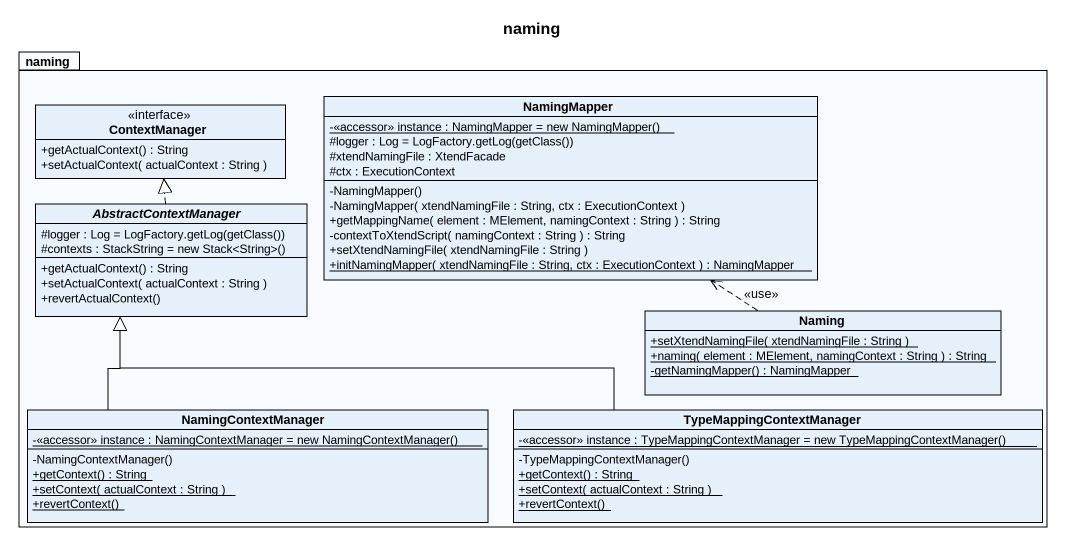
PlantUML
@startuml
title naming
hide circle
hide empty members
skinparam classAttributeIconSize 0
package naming {
  interface ContextManager {
    +getActualContext() : String
    +setActualContext( actualContext : String )
  }
  class NamingMapper {
    {static} {field} -<<accessor>> instance : NamingMapper = new NamingMapper()
    {field} #logger : Log = LogFactory.getLog(getClass())
    #xtendNamingFile : XtendFacade
    #ctx : ExecutionContext
    -NamingMapper()
    -NamingMapper( xtendNamingFile : String, ctx : ExecutionContext )
    +getMappingName( element : MElement, namingContext : String ) : String
    -contextToXtendScript( namingContext : String ) : String
    +setXtendNamingFile( xtendNamingFile : String )
    {static} +initNamingMapper( xtendNamingFile : String, ctx : ExecutionContext ) : NamingMapper
  }
  abstract class AbstractContextManager {
    {field} #logger : Log = LogFactory.getLog(getClass())
    {field} #contexts : StackString = new Stack<String>()
    +getActualContext() : String
    +setActualContext( actualContext : String )
    +revertActualContext()
  }
  class Naming {
    {static} +setXtendNamingFile( xtendNamingFile : String )
    {static} +naming( element : MElement, namingContext : String ) : String
    {static} -getNamingMapper() : NamingMapper
  }
  class NamingContextManager {
    {static} {field} -<<accessor>> instance : NamingContextManager = new NamingContextManager()
    -NamingContextManager()
    {static} +getContext() : String
    {static} +setContext( actualContext : String )
    {static} +revertContext()
  }
  class TypeMappingContextManager {
    {static} {field} -<<accessor>> instance : TypeMappingContextManager = new TypeMappingContextManager()
    -TypeMappingContextManager()
    {static} +getContext() : String
    {static} +setContext( actualContext : String )
    {static} +revertContext()
  }
}
AbstractContextManager .up.|> ContextManager
Naming .up.> NamingMapper : <<use>>
NamingContextManager -up-|> AbstractContextManager
TypeMappingContextManager -left-|> AbstractContextManager
@enduml
